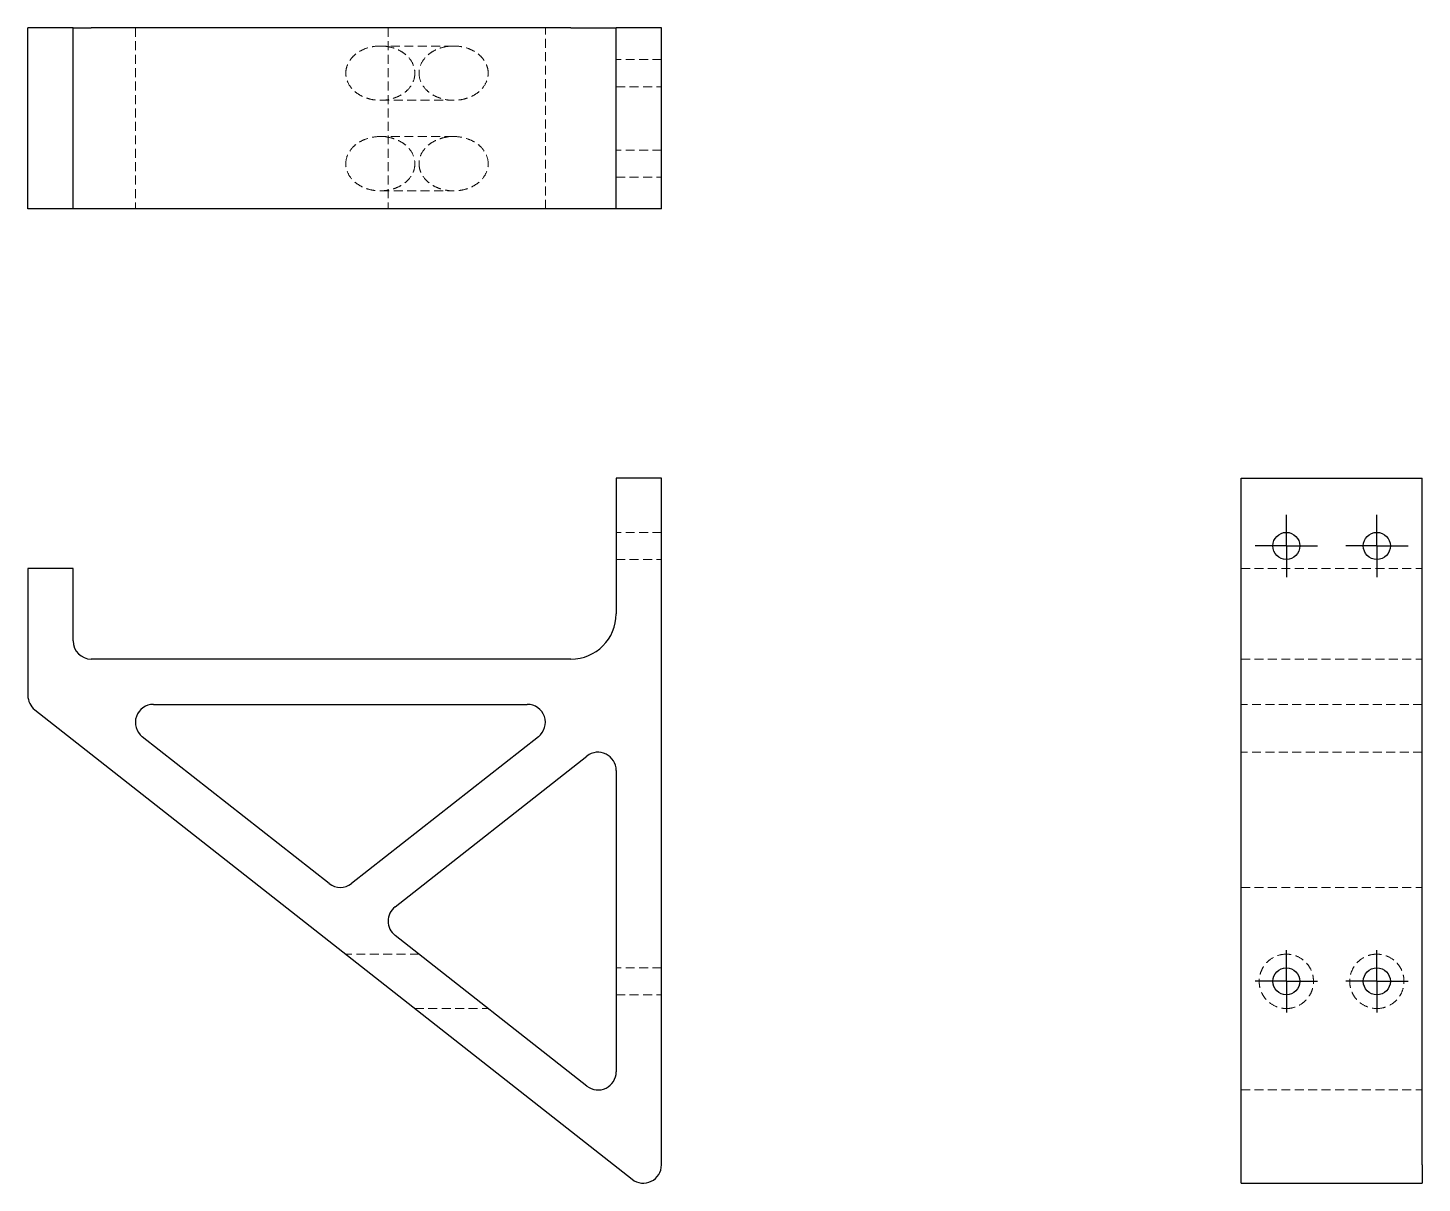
# Model space of a CAD drawing. Header units: millimetres. Extents: x 38 to 236, y 7 to 171.
import ezdxf

# ---------------------------------------------------------------- set-up
doc = ezdxf.new("R2010")
doc.units = ezdxf.units.MM
doc.linetypes.add('HIDDEN', pattern=[1.905, 1.27, -0.635])
doc.layers.add('10', color=7, linetype='Continuous')

# ---------------------------------------------------------------- blocks, each defined once
blk = doc.blocks.new('SW_CENTERMARKSYMBOL_0')
at = {"layer": '10', "color": 0}
for p, q in [((0, 2.5), (0, 4.42)), ((0, 0), (0, 2.5)), ((-2.5, 0), (-4.42, 0)), ((0, 0), (-2.5, 0)), ((0, 0), (0, -2.5)), ((0, 0), (2.5, 0)), ((2.5, 0), (4.42, 0)), ((0, -2.5), (0, -4.42))]:
    blk.add_line(p, q, dxfattribs=at)
blk = doc.blocks.new('SW_CENTERMARKSYMBOL_1')
at = {"layer": '10', "color": 0}
for p, q in [((0, 2.5), (0, 4.42)), ((0, 0), (0, 2.5)), ((-2.5, 0), (-4.42, 0)), ((0, 0), (-2.5, 0)), ((0, 0), (0, -2.5)), ((0, 0), (2.5, 0)), ((2.5, 0), (4.42, 0)), ((0, -2.5), (0, -4.42))]:
    blk.add_line(p, q, dxfattribs=at)
blk = doc.blocks.new('SW_CENTERMARKSYMBOL_2')
at = {"layer": '10', "color": 0}
for p, q in [((0, 2.5), (0, 4.42)), ((0, 0), (0, 2.5)), ((-2.5, 0), (-4.42, 0)), ((0, 0), (-2.5, 0)), ((0, 0), (0, -2.5)), ((0, 0), (2.5, 0)), ((2.5, 0), (4.42, 0)), ((0, -2.5), (0, -4.42))]:
    blk.add_line(p, q, dxfattribs=at)
blk = doc.blocks.new('SW_CENTERMARKSYMBOL_3')
at = {"layer": '10', "color": 0}
for p, q in [((0, 2.5), (0, 4.42)), ((0, 0), (0, 2.5)), ((-2.5, 0), (-4.42, 0)), ((0, 0), (-2.5, 0)), ((0, 0), (0, -2.5)), ((0, 0), (2.5, 0)), ((2.5, 0), (4.42, 0)), ((0, -2.5), (0, -4.42))]:
    blk.add_line(p, q, dxfattribs=at)

msp = doc.modelspace()

# ---------------------------------------------------------------- linework, layer by layer
at = {"color": 7, "linetype": 'Continuous', "lineweight": 25}
for p, q in [((38.06, 145.16), (38.06, 170.84)), ((44.48, 170.84), (38.06, 170.84)), ((44.48, 145.16), (44.48, 170.84)), ((44.48, 170.84), (47.05, 170.84)), ((115.1, 170.84), (47.05, 170.84)), ((115.1, 170.84), (121.52, 170.84)), ((121.52, 145.16), (121.52, 170.84)), ((127.94, 170.84), (121.52, 170.84)), ((127.94, 145.16), (127.94, 170.84)), ((44.48, 145.16), (38.06, 145.16)), ((47.05, 145.16), (44.48, 145.16)), ((115.1, 145.16), (47.05, 145.16)), ((121.52, 145.16), (115.1, 145.16)), ((127.94, 145.16), (121.52, 145.16)), ((127.94, 107), (121.52, 107)), ((121.52, 107), (121.52, 87.74)), ((127.94, 9.57), (127.94, 107)), ((210.16, 107), (235.84, 107)), ((210.16, 9.57), (210.16, 107)), ((235.84, 9.57), (235.84, 107)), ((44.48, 94.16), (38.06, 94.16)), ((38.06, 94.16), (38.06, 76.15)), ((44.48, 83.89), (44.48, 94.16)), ((115.1, 81.32), (47.05, 81.32)), ((39.04, 74.13), (123.78, 7.55)), ((55.88, 74.9), (108.9, 74.9)), ((80.8, 49.48), (54.29, 70.31)), ((110.48, 70.31), (83.97, 49.48)), ((90.15, 46.18), (117.36, 67.56)), ((121.52, 65.54), (121.52, 22.78)), ((117.36, 20.76), (90.15, 42.14)), ((210.16, 7), (210.16, 9.57)), ((235.84, 9.57), (235.84, 7)), ((210.16, 7), (235.84, 7))]:
    msp.add_line(p, q, dxfattribs=at)
at = {"color": 7, "linetype": 'HIDDEN', "lineweight": 18}
for p, q in [((53.31, 170.84), (53.31, 145.16)), ((89.17, 170.84), (89.17, 145.16)), ((111.47, 145.16), (111.47, 170.84)), ((98.45, 168.27), (88.06, 168.27)), ((127.94, 166.34), (121.52, 166.34)), ((121.52, 162.5), (127.94, 162.5)), ((88.06, 160.57), (98.45, 160.57)), ((98.45, 155.43), (88.06, 155.43)), ((127.94, 153.5), (121.52, 153.5)), ((121.52, 149.66), (127.94, 149.66)), ((88.06, 147.73), (98.45, 147.73)), ((127.94, 99.29), (121.52, 99.29)), ((121.52, 95.45), (127.94, 95.45)), ((210.16, 94.16), (235.84, 94.16)), ((210.16, 81.32), (235.84, 81.32)), ((235.84, 74.9), (210.16, 74.9)), ((235.84, 68.1), (210.16, 68.1)), ((210.16, 48.94), (235.84, 48.94)), ((93.55, 39.47), (83.16, 39.47)), ((127.94, 37.54), (121.52, 37.54)), ((121.52, 33.7), (127.94, 33.7)), ((92.96, 31.76), (103.36, 31.76)), ((210.16, 20.21), (235.84, 20.21))]:
    msp.add_line(p, q, dxfattribs=at)
at = {"color": 7, "linetype": 'Continuous', "lineweight": 25}
for centre in [(216.58, 97.37), (229.42, 97.37), (216.58, 35.62), (229.42, 35.62)]:
    msp.add_circle(centre, 1.92, dxfattribs=at)
for centre, radius, start, end in [((115.1, 87.74), 6.42, 270, 0), ((47.05, 83.89), 2.57, 180, 270), ((40.63, 76.15), 2.57, 180, 231.8428), ((55.88, 72.33), 2.57, 90, 231.8428), ((108.9, 72.33), 2.57, 308.1572, 90), ((118.95, 65.54), 2.57, 0, 128.1572), ((82.39, 51.5), 2.57, 231.8428, 308.1572), ((91.74, 44.16), 2.57, 128.1572, 231.8428), ((118.95, 22.78), 2.57, 231.8428, 0), ((125.37, 9.57), 2.57, 231.8428, 0)]:
    msp.add_arc(centre, radius, start, end, dxfattribs=at)
at = {"color": 7, "linetype": 'HIDDEN', "lineweight": 18}
for points in [[(83.16, 164.42), (83.16, 164.74), (83.21, 165.1), (83.5, 165.89), (83.75, 166.32), (84.34, 166.94), (84.57, 167.14), (85.11, 167.51), (85.42, 167.68), (86.09, 167.96), (86.47, 168.08), (87.25, 168.23), (87.65, 168.27), (88.47, 168.27), (88.88, 168.23), (89.66, 168.08), (90.03, 167.96), (90.71, 167.68), (91.02, 167.51), (91.56, 167.14), (91.79, 166.94), (92.38, 166.32), (92.62, 165.89), (92.91, 165.1), (92.96, 164.74), (92.96, 164.42)], [(103.36, 164.42), (103.36, 164.74), (103.31, 165.1), (103.01, 165.89), (102.77, 166.32), (102.18, 166.94), (101.95, 167.14), (101.41, 167.51), (101.1, 167.68), (100.42, 167.96), (100.05, 168.08), (99.27, 168.23), (98.86, 168.27), (98.04, 168.27), (97.64, 168.23), (96.86, 168.08), (96.49, 167.96), (95.81, 167.68), (95.5, 167.51), (94.96, 167.14), (94.73, 166.94), (94.14, 166.32), (93.89, 165.89), (93.6, 165.1), (93.55, 164.74), (93.55, 164.42)], [(92.96, 164.42), (92.96, 164.1), (92.91, 163.74), (92.62, 162.95), (92.38, 162.52), (91.79, 161.9), (91.56, 161.7), (91.02, 161.33), (90.71, 161.16), (90.03, 160.88), (89.66, 160.76), (88.88, 160.61), (88.47, 160.57), (87.65, 160.57), (87.25, 160.61), (86.47, 160.76), (86.09, 160.88), (85.42, 161.16), (85.11, 161.33), (84.57, 161.7), (84.34, 161.9), (83.75, 162.52), (83.5, 162.95), (83.21, 163.74), (83.16, 164.1), (83.16, 164.42)], [(93.55, 164.42), (93.55, 164.1), (93.6, 163.74), (93.89, 162.95), (94.14, 162.52), (94.73, 161.9), (94.96, 161.7), (95.5, 161.33), (95.81, 161.16), (96.49, 160.88), (96.86, 160.76), (97.64, 160.61), (98.04, 160.57), (98.86, 160.57), (99.27, 160.61), (100.05, 160.76), (100.42, 160.88), (101.1, 161.16), (101.41, 161.33), (101.95, 161.7), (102.18, 161.9), (102.77, 162.52), (103.01, 162.95), (103.31, 163.74), (103.36, 164.1), (103.36, 164.42)], [(83.16, 151.58), (83.16, 151.9), (83.21, 152.26), (83.5, 153.05), (83.75, 153.48), (84.34, 154.1), (84.57, 154.3), (85.11, 154.67), (85.42, 154.84), (86.09, 155.12), (86.47, 155.24), (87.25, 155.39), (87.65, 155.43), (88.47, 155.43), (88.88, 155.39), (89.66, 155.24), (90.03, 155.12), (90.71, 154.84), (91.02, 154.67), (91.56, 154.3), (91.79, 154.1), (92.38, 153.48), (92.62, 153.05), (92.91, 152.26), (92.96, 151.9), (92.96, 151.58)], [(103.36, 151.58), (103.36, 151.9), (103.31, 152.26), (103.01, 153.05), (102.77, 153.48), (102.18, 154.1), (101.95, 154.3), (101.41, 154.67), (101.1, 154.84), (100.42, 155.12), (100.05, 155.24), (99.27, 155.39), (98.86, 155.43), (98.04, 155.43), (97.64, 155.39), (96.86, 155.24), (96.49, 155.12), (95.81, 154.84), (95.5, 154.67), (94.96, 154.3), (94.73, 154.1), (94.14, 153.48), (93.89, 153.05), (93.6, 152.26), (93.55, 151.9), (93.55, 151.58)], [(92.96, 151.58), (92.96, 151.26), (92.91, 150.9), (92.62, 150.11), (92.38, 149.68), (91.79, 149.06), (91.56, 148.86), (91.02, 148.49), (90.71, 148.32), (90.03, 148.04), (89.66, 147.92), (88.88, 147.77), (88.47, 147.73), (87.65, 147.73), (87.25, 147.77), (86.47, 147.92), (86.09, 148.04), (85.42, 148.32), (85.11, 148.49), (84.57, 148.86), (84.34, 149.06), (83.75, 149.68), (83.5, 150.11), (83.21, 150.9), (83.16, 151.26), (83.16, 151.58)], [(93.55, 151.58), (93.55, 151.26), (93.6, 150.9), (93.89, 150.11), (94.14, 149.68), (94.73, 149.06), (94.96, 148.86), (95.5, 148.49), (95.81, 148.32), (96.49, 148.04), (96.86, 147.92), (97.64, 147.77), (98.04, 147.73), (98.86, 147.73), (99.27, 147.77), (100.05, 147.92), (100.42, 148.04), (101.1, 148.32), (101.41, 148.49), (101.95, 148.86), (102.18, 149.06), (102.77, 149.68), (103.01, 150.11), (103.31, 150.9), (103.36, 151.26), (103.36, 151.58)], [(216.58, 39.47), (216.26, 39.47), (215.9, 39.43), (215.11, 39.2), (214.68, 39.01), (214.06, 38.54), (213.86, 38.36), (213.49, 37.94), (213.32, 37.69), (213.04, 37.16), (212.92, 36.87), (212.77, 36.26), (212.73, 35.94), (212.73, 35.29), (212.77, 34.97), (212.92, 34.36), (213.04, 34.07), (213.32, 33.54), (213.49, 33.29), (213.86, 32.87), (214.06, 32.69), (214.68, 32.23), (215.11, 32.03), (215.9, 31.8), (216.26, 31.76), (216.58, 31.76)], [(216.58, 31.76), (216.9, 31.76), (217.26, 31.8), (218.05, 32.03), (218.48, 32.23), (219.1, 32.69), (219.3, 32.87), (219.67, 33.29), (219.84, 33.54), (220.12, 34.07), (220.24, 34.36), (220.39, 34.97), (220.43, 35.29), (220.43, 35.94), (220.39, 36.26), (220.24, 36.87), (220.12, 37.16), (219.84, 37.69), (219.67, 37.94), (219.3, 38.36), (219.1, 38.54), (218.48, 39.01), (218.05, 39.2), (217.26, 39.43), (216.9, 39.47), (216.58, 39.47)], [(229.42, 39.47), (229.1, 39.47), (228.74, 39.43), (227.95, 39.2), (227.52, 39.01), (226.9, 38.54), (226.7, 38.36), (226.33, 37.94), (226.16, 37.69), (225.88, 37.16), (225.76, 36.87), (225.61, 36.26), (225.57, 35.94), (225.57, 35.29), (225.61, 34.97), (225.76, 34.36), (225.88, 34.07), (226.16, 33.54), (226.33, 33.29), (226.7, 32.87), (226.9, 32.69), (227.52, 32.23), (227.95, 32.03), (228.74, 31.8), (229.1, 31.76), (229.42, 31.76)], [(229.42, 31.76), (229.74, 31.76), (230.1, 31.8), (230.89, 32.03), (231.32, 32.23), (231.94, 32.69), (232.14, 32.87), (232.51, 33.29), (232.68, 33.54), (232.96, 34.07), (233.08, 34.36), (233.23, 34.97), (233.27, 35.29), (233.27, 35.94), (233.23, 36.26), (233.08, 36.87), (232.96, 37.16), (232.68, 37.69), (232.51, 37.94), (232.14, 38.36), (231.94, 38.54), (231.32, 39.01), (230.89, 39.2), (230.1, 39.43), (229.74, 39.47), (229.42, 39.47)]]:
    msp.add_open_spline(points, degree=3, knots=[0, 0, 0, 0, 0.125, 0.125, 0.25, 0.25, 0.3125, 0.3125, 0.375, 0.375, 0.4375, 0.4375, 0.5, 0.5, 0.5625, 0.5625, 0.625, 0.625, 0.6875, 0.6875, 0.75, 0.75, 0.875, 0.875, 1, 1, 1, 1], dxfattribs=at)

# ---------------------------------------------------------------- block references
at = {"layer": '10'}
for name, p in [('SW_CENTERMARKSYMBOL_0', (216.58, 97.37)), ('SW_CENTERMARKSYMBOL_3', (229.42, 97.37)), ('SW_CENTERMARKSYMBOL_1', (216.58, 35.62)), ('SW_CENTERMARKSYMBOL_2', (229.42, 35.62))]:
    msp.add_blockref(name, p, dxfattribs=at)

doc.saveas('drawing.dxf')
